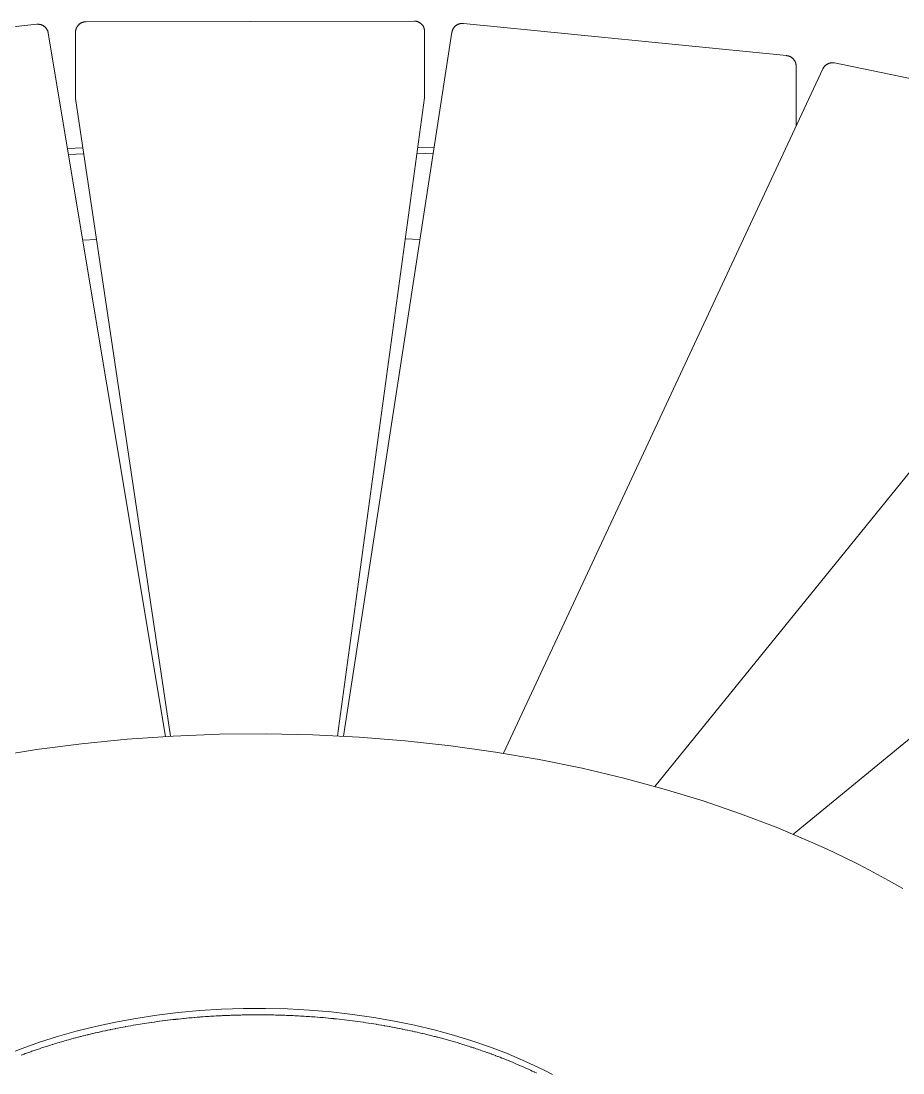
# Model space of a CAD drawing. Header units: millimetres. Extents: x -263 to 4879, y -277 to 2995.
# Drawn here: x 4068.3 to 4366.2, y 2639.4 to 2994.6 of the extents above; entities that cross this region are included whole.
import ezdxf

# ---------------------------------------------------------------- set-up
doc = ezdxf.new("R2010")
doc.units = ezdxf.units.MM
doc.layers.add('ZANO_R', color=7, linetype='Continuous', lineweight=0)

msp = doc.modelspace()

# ---------------------------------------------------------------- linework, layer by layer
at = {"layer": 'ZANO_R'}
for p, q in [((4088.73, 2994.01), (4088.85, 2994.06)), ((4088.85, 2994.06), (4088.96, 2994.11)), ((4088.96, 2994.11), (4089.08, 2994.15)), ((4089.08, 2994.15), (4089.19, 2994.19)), ((4089.19, 2994.19), (4089.31, 2994.23)), ((4089.31, 2994.23), (4089.43, 2994.26)), ((4089.43, 2994.26), (4089.55, 2994.29)), ((4089.55, 2994.29), (4089.68, 2994.32)), ((4089.68, 2994.32), (4089.8, 2994.34)), ((4089.8, 2994.34), (4089.92, 2994.35)), ((4089.92, 2994.35), (4090.05, 2994.36)), ((4090.05, 2994.36), (4090.17, 2994.37)), ((4090.17, 2994.37), (4090.29, 2994.37)), ((4090.29, 2994.37), (4201.07, 2994.6)), ((4201.07, 2994.6), (4201.2, 2994.6)), ((4201.2, 2994.6), (4201.32, 2994.59)), ((4201.32, 2994.59), (4201.44, 2994.58)), ((4201.44, 2994.58), (4201.57, 2994.57)), ((4201.57, 2994.57), (4201.69, 2994.55)), ((4201.69, 2994.55), (4201.81, 2994.52)), ((4201.81, 2994.52), (4201.93, 2994.5)), ((4201.93, 2994.5), (4202.05, 2994.46)), ((4202.05, 2994.46), (4202.17, 2994.43)), ((4202.17, 2994.43), (4202.29, 2994.39)), ((4202.29, 2994.39), (4202.4, 2994.34)), ((4202.4, 2994.34), (4202.52, 2994.3)), ((4202.52, 2994.3), (4202.63, 2994.24)), ((4202.63, 2994.24), (4202.74, 2994.19)), ((4202.74, 2994.19), (4202.85, 2994.13)), ((4202.85, 2994.13), (4202.96, 2994.06)), ((4202.96, 2994.06), (4203.06, 2994)), ((3964.6, 2982.16), (4073.63, 2993.49)), ((4073.63, 2993.49), (4073.75, 2993.5)), ((4073.75, 2993.5), (4073.87, 2993.51)), ((4073.87, 2993.51), (4074, 2993.51)), ((4074, 2993.51), (4074.12, 2993.51)), ((4074.12, 2993.51), (4074.24, 2993.51)), ((4074.24, 2993.51), (4074.36, 2993.49)), ((4074.36, 2993.49), (4074.48, 2993.48)), ((4074.48, 2993.48), (4074.61, 2993.46)), ((4074.61, 2993.46), (4074.73, 2993.44)), ((4074.73, 2993.44), (4074.84, 2993.41)), ((4074.84, 2993.41), (4074.96, 2993.38)), ((4074.96, 2993.38), (4075.08, 2993.35)), ((4075.08, 2993.35), (4075.2, 2993.31)), ((4075.2, 2993.31), (4075.31, 2993.26)), ((4075.31, 2993.26), (4075.42, 2993.22)), ((4075.42, 2993.22), (4075.54, 2993.17)), ((4075.54, 2993.17), (4075.64, 2993.11)), ((4075.64, 2993.11), (4075.75, 2993.05)), ((4075.75, 2993.05), (4075.86, 2992.99)), ((4075.86, 2992.99), (4075.96, 2992.92)), ((4075.96, 2992.92), (4076.06, 2992.86)), ((4076.06, 2992.86), (4076.16, 2992.78)), ((4076.16, 2992.78), (4076.26, 2992.71)), ((4076.26, 2992.71), (4076.35, 2992.63)), ((4076.35, 2992.63), (4076.44, 2992.55)), ((4076.44, 2992.55), (4076.53, 2992.46)), ((4076.53, 2992.46), (4076.61, 2992.37)), ((4076.61, 2992.37), (4076.7, 2992.28)), ((4076.7, 2992.28), (4076.77, 2992.19)), ((4076.77, 2992.19), (4076.85, 2992.09)), ((4076.85, 2992.09), (4076.92, 2991.99)), ((4076.92, 2991.99), (4076.99, 2991.89)), ((4076.99, 2991.89), (4077.05, 2991.79)), ((4077.05, 2991.79), (4077.12, 2991.68)), ((4077.12, 2991.68), (4077.17, 2991.57)), ((4077.17, 2991.57), (4077.23, 2991.46)), ((4077.23, 2991.46), (4077.28, 2991.35)), ((4077.28, 2991.35), (4077.32, 2991.24)), ((4077.32, 2991.24), (4077.37, 2991.12)), ((4077.37, 2991.12), (4077.4, 2991.01)), ((4077.4, 2991.01), (4077.44, 2990.89)), ((4077.44, 2990.89), (4077.47, 2990.77)), ((4077.47, 2990.77), (4077.5, 2990.65)), ((4077.5, 2990.65), (4077.52, 2990.53)), ((4077.52, 2990.53), (4117.13, 2753.04)), ((4086.73, 2990.8), (4086.74, 2990.93)), ((4086.73, 2968.95), (4086.73, 2990.8)), ((4086.73, 2990.8), (4086.73, 2990.8)), ((4086.74, 2991.05), (4086.75, 2991.18)), ((4086.74, 2990.93), (4086.74, 2991.05)), ((4086.75, 2991.18), (4086.77, 2991.3)), ((4086.77, 2991.3), (4086.79, 2991.42)), ((4086.79, 2991.42), (4086.81, 2991.54)), ((4086.81, 2991.54), (4086.84, 2991.66)), ((4086.84, 2991.66), (4086.87, 2991.78)), ((4086.87, 2991.78), (4086.91, 2991.9)), ((4086.91, 2991.9), (4086.95, 2992.02)), ((4086.95, 2992.02), (4086.99, 2992.14)), ((4086.99, 2992.14), (4087.04, 2992.25)), ((4087.04, 2992.25), (4087.09, 2992.36)), ((4087.09, 2992.36), (4087.15, 2992.48)), ((4087.15, 2992.48), (4087.21, 2992.58)), ((4087.21, 2992.58), (4087.27, 2992.69)), ((4087.27, 2992.69), (4087.34, 2992.8)), ((4087.34, 2992.8), (4087.41, 2992.9)), ((4087.41, 2992.9), (4087.49, 2993)), ((4087.49, 2993), (4087.57, 2993.09)), ((4087.57, 2993.09), (4087.65, 2993.19)), ((4087.65, 2993.19), (4087.73, 2993.28)), ((4087.73, 2993.28), (4087.82, 2993.37)), ((4087.82, 2993.37), (4087.91, 2993.45)), ((4087.91, 2993.45), (4088.01, 2993.53)), ((4088.01, 2993.53), (4088.1, 2993.61)), ((4088.1, 2993.61), (4088.2, 2993.69)), ((4088.2, 2993.69), (4088.3, 2993.76)), ((4088.3, 2993.76), (4088.41, 2993.83)), ((4088.41, 2993.83), (4088.51, 2993.89)), ((4088.51, 2993.89), (4088.62, 2993.95)), ((4088.62, 2993.95), (4088.73, 2994.01)), ((4177.2, 2753.17), (4213.87, 2990.79)), ((4203.06, 2994), (4203.16, 2993.93)), ((4203.16, 2993.93), (4203.26, 2993.85)), ((4203.26, 2993.85), (4203.36, 2993.77)), ((4203.36, 2993.77), (4203.46, 2993.69)), ((4203.46, 2993.69), (4203.55, 2993.61)), ((4203.55, 2993.61), (4203.63, 2993.52)), ((4203.63, 2993.52), (4203.72, 2993.43)), ((4203.72, 2993.43), (4203.8, 2993.34)), ((4203.8, 2993.34), (4203.88, 2993.24)), ((4203.88, 2993.24), (4203.96, 2993.14)), ((4203.96, 2993.14), (4204.03, 2993.04)), ((4204.03, 2993.04), (4204.1, 2992.94)), ((4204.1, 2992.94), (4204.16, 2992.83)), ((4204.16, 2992.83), (4204.22, 2992.72)), ((4204.22, 2992.72), (4204.28, 2992.61)), ((4204.28, 2992.61), (4204.33, 2992.5)), ((4204.33, 2992.5), (4204.38, 2992.39)), ((4204.38, 2992.39), (4204.42, 2992.27)), ((4204.42, 2992.27), (4204.47, 2992.15)), ((4204.47, 2992.15), (4204.5, 2992.03)), ((4204.5, 2992.03), (4204.54, 2991.91)), ((4204.54, 2991.91), (4204.56, 2991.79)), ((4204.56, 2991.79), (4204.59, 2991.67)), ((4204.59, 2991.67), (4204.61, 2991.55)), ((4204.61, 2991.55), (4204.62, 2991.43)), ((4204.62, 2991.43), (4204.64, 2991.3)), ((4204.64, 2991.3), (4204.64, 2991.18)), ((4204.64, 2991.18), (4204.65, 2991.05)), ((4204.65, 2991.05), (4204.65, 2991.03)), ((4204.65, 2991.03), (4204.65, 2969.18)), ((4213.87, 2990.79), (4213.89, 2990.91)), ((4213.89, 2990.91), (4213.91, 2991.03)), ((4213.91, 2991.03), (4213.94, 2991.15)), ((4213.94, 2991.15), (4213.97, 2991.26)), ((4213.97, 2991.26), (4214.01, 2991.38)), ((4214.01, 2991.38), (4214.05, 2991.5)), ((4214.05, 2991.5), (4214.1, 2991.61)), ((4214.1, 2991.61), (4214.15, 2991.72)), ((4214.15, 2991.72), (4214.2, 2991.83)), ((4214.2, 2991.83), (4214.26, 2991.94)), ((4214.26, 2991.94), (4214.32, 2992.05)), ((4214.32, 2992.05), (4214.38, 2992.16)), ((4214.38, 2992.16), (4214.45, 2992.26)), ((4214.45, 2992.26), (4214.52, 2992.36)), ((4214.52, 2992.36), (4214.59, 2992.46)), ((4214.59, 2992.46), (4214.67, 2992.55)), ((4214.67, 2992.55), (4214.75, 2992.64)), ((4214.75, 2992.64), (4214.84, 2992.73)), ((4214.84, 2992.73), (4214.93, 2992.82)), ((4214.93, 2992.82), (4215.02, 2992.9)), ((4215.02, 2992.9), (4215.11, 2992.98)), ((4215.11, 2992.98), (4215.21, 2993.06)), ((4215.21, 2993.06), (4215.3, 2993.13)), ((4215.3, 2993.13), (4215.41, 2993.21)), ((4215.41, 2993.21), (4215.51, 2993.27)), ((4215.51, 2993.27), (4215.61, 2993.33)), ((4215.61, 2993.33), (4215.72, 2993.39)), ((4215.72, 2993.39), (4215.83, 2993.45)), ((4215.83, 2993.45), (4215.94, 2993.5)), ((4215.94, 2993.5), (4216.06, 2993.55)), ((4216.06, 2993.55), (4216.17, 2993.59)), ((4216.17, 2993.59), (4216.29, 2993.63)), ((4216.29, 2993.63), (4216.41, 2993.67)), ((4216.41, 2993.67), (4216.52, 2993.7)), ((4216.52, 2993.7), (4216.64, 2993.73)), ((4216.64, 2993.73), (4216.76, 2993.75)), ((4216.76, 2993.75), (4216.89, 2993.77)), ((4216.89, 2993.77), (4217.01, 2993.79)), ((4217.01, 2993.79), (4217.13, 2993.8)), ((4217.13, 2993.8), (4217.25, 2993.81)), ((4217.25, 2993.81), (4217.38, 2993.81)), ((4217.38, 2993.81), (4217.5, 2993.81)), ((4217.5, 2993.81), (4217.62, 2993.8)), ((4217.62, 2993.8), (4217.75, 2993.79)), ((4217.75, 2993.79), (4326.91, 2982.91)), ((4326.91, 2982.91), (4327.03, 2982.9)), ((4327.03, 2982.9), (4327.15, 2982.88)), ((4327.15, 2982.88), (4327.27, 2982.86)), ((4327.27, 2982.86), (4327.39, 2982.83)), ((4327.39, 2982.83), (4327.51, 2982.8)), ((4327.51, 2982.8), (4327.62, 2982.76)), ((4327.62, 2982.76), (4327.74, 2982.73)), ((4327.74, 2982.73), (4327.85, 2982.68)), ((4327.85, 2982.68), (4327.97, 2982.64)), ((4327.97, 2982.64), (4328.08, 2982.59)), ((4328.08, 2982.59), (4328.19, 2982.53)), ((4328.19, 2982.53), (4328.3, 2982.47)), ((4328.3, 2982.47), (4328.4, 2982.41)), ((4328.4, 2982.41), (4328.5, 2982.35)), ((4328.5, 2982.35), (4328.61, 2982.28)), ((4328.61, 2982.28), (4328.7, 2982.21)), ((4328.7, 2982.21), (4328.8, 2982.13)), ((4328.8, 2982.13), (4328.89, 2982.05)), ((4328.89, 2982.05), (4328.98, 2981.97)), ((4328.98, 2981.97), (4329.07, 2981.89)), ((4329.07, 2981.89), (4329.16, 2981.8)), ((4329.16, 2981.8), (4329.24, 2981.71)), ((4329.24, 2981.71), (4329.32, 2981.62)), ((4329.32, 2981.62), (4329.39, 2981.52)), ((4329.39, 2981.52), (4329.47, 2981.42)), ((4329.47, 2981.42), (4329.54, 2981.32)), ((4329.54, 2981.32), (4329.6, 2981.22)), ((4329.6, 2981.22), (4329.66, 2981.11)), ((4329.66, 2981.11), (4329.72, 2981.01)), ((4329.72, 2981.01), (4329.77, 2980.9)), ((4329.77, 2980.9), (4329.83, 2980.78)), ((4329.83, 2980.78), (4329.87, 2980.67)), ((4329.87, 2980.67), (4329.92, 2980.56)), ((4329.92, 2980.56), (4329.95, 2980.44)), ((4329.95, 2980.44), (4329.99, 2980.32)), ((4329.99, 2980.32), (4330.02, 2980.21)), ((4330.02, 2980.21), (4330.05, 2980.09)), ((4330.05, 2980.09), (4330.07, 2979.97)), ((4330.07, 2979.97), (4330.09, 2979.85)), ((4330.09, 2979.85), (4330.1, 2979.73)), ((4340.18, 2979.75), (4340.28, 2979.83)), ((4340.28, 2979.83), (4340.38, 2979.9)), ((4340.38, 2979.9), (4340.48, 2979.97)), ((4340.48, 2979.97), (4340.59, 2980.03)), ((4340.59, 2980.03), (4340.7, 2980.09)), ((4340.7, 2980.09), (4340.81, 2980.15)), ((4340.81, 2980.15), (4340.92, 2980.2)), ((4340.92, 2980.2), (4341.04, 2980.25)), ((4341.04, 2980.25), (4341.15, 2980.3)), ((4341.15, 2980.3), (4341.27, 2980.34)), ((4341.27, 2980.34), (4341.39, 2980.37)), ((4341.39, 2980.37), (4341.51, 2980.41)), ((4341.51, 2980.41), (4341.63, 2980.43)), ((4341.63, 2980.43), (4341.75, 2980.46)), ((4341.75, 2980.46), (4341.87, 2980.48)), ((4341.87, 2980.48), (4342, 2980.49)), ((4342, 2980.49), (4342.12, 2980.51)), ((4342.12, 2980.51), (4342.24, 2980.51)), ((4342.24, 2980.51), (4342.37, 2980.51)), ((4342.37, 2980.51), (4342.49, 2980.51)), ((4342.49, 2980.51), (4342.62, 2980.51)), ((4342.62, 2980.51), (4342.74, 2980.5)), ((4342.74, 2980.5), (4342.86, 2980.48)), ((4342.86, 2980.48), (4342.99, 2980.46)), ((4342.99, 2980.46), (4343.11, 2980.44)), ((4343.11, 2980.44), (4447.34, 2958.78)), ((4231.23, 2747.38), (4339.15, 2978.46)), ((4330.1, 2979.73), (4330.11, 2979.6)), ((4330.11, 2979.6), (4330.12, 2979.48)), ((4330.12, 2979.48), (4330.12, 2979.36)), ((4330.12, 2979.36), (4330.12, 2959.13)), ((4339.15, 2978.46), (4339.2, 2978.55)), ((4339.2, 2978.55), (4339.25, 2978.65)), ((4339.25, 2978.65), (4339.3, 2978.74)), ((4339.3, 2978.74), (4339.35, 2978.83)), ((4339.35, 2978.83), (4339.42, 2978.94)), ((4339.42, 2978.94), (4339.49, 2979.04)), ((4339.49, 2979.04), (4339.57, 2979.14)), ((4339.57, 2979.14), (4339.65, 2979.24)), ((4339.65, 2979.24), (4339.73, 2979.33)), ((4339.73, 2979.33), (4339.81, 2979.42)), ((4339.81, 2979.42), (4339.9, 2979.51)), ((4339.9, 2979.51), (4339.99, 2979.59)), ((4339.99, 2979.59), (4340.08, 2979.68)), ((4340.08, 2979.68), (4340.18, 2979.75)), ((4204.65, 2969.18), (4204.61, 2968.7)), ((4086.73, 2968.93), (4086.73, 2968.95)), ((4086.74, 2968.83), (4086.73, 2968.93)), ((4086.74, 2968.73), (4086.74, 2968.83)), ((4086.75, 2968.63), (4086.74, 2968.73)), ((4086.76, 2968.53), (4086.75, 2968.63)), ((4086.77, 2968.43), (4086.76, 2968.53)), ((4118.8, 2753.14), (4086.77, 2968.43)), ((4204.61, 2968.7), (4175.25, 2753.27)), ((4084.02, 2951.57), (4089.24, 2951.84)), ((4202.35, 2952.07), (4207.85, 2951.81)), ((4282.41, 2736.19), (4458.7, 2953.57)), ((4089.55, 2949.78), (4084.36, 2949.52)), ((4207.54, 2949.76), (4202.07, 2950.01)), ((4093.85, 2920.85), (4089.18, 2920.63)), ((4203.07, 2920.84), (4198.12, 2921.05)), ((4329.47, 2720.24), (4568.79, 2916.91)), ((4104.12, 2752.11), (4119.7, 2753.18)), ((4119.7, 2753.18), (4135.39, 2753.8)), ((4135.39, 2753.8), (4151.14, 2753.94)), ((4151.14, 2753.94), (4166.89, 2753.63)), ((4166.89, 2753.63), (4182.56, 2752.85)), ((4182.56, 2752.85), (4198.1, 2751.61)), ((4073.54, 2748.63), (4088.71, 2750.59)), ((4088.71, 2750.59), (4104.12, 2752.11)), ((4198.1, 2751.61), (4213.46, 2749.92)), ((4213.46, 2749.92), (4228.57, 2747.8)), ((4058.65, 2746.25), (4073.54, 2748.63)), ((4228.57, 2747.8), (4243.37, 2745.26)), ((4243.37, 2745.26), (4257.83, 2742.32)), ((4257.83, 2742.32), (4271.89, 2738.99)), ((4271.89, 2738.99), (4285.52, 2735.31)), ((4285.52, 2735.31), (4298.67, 2731.29)), ((4298.67, 2731.29), (4311.31, 2726.97)), ((4311.31, 2726.97), (4323.43, 2722.37)), ((4323.43, 2722.37), (4334.99, 2717.52)), ((4329.21, 2720), (4329.29, 2720.09)), ((4329.29, 2720.09), (4329.38, 2720.17)), ((4329.38, 2720.17), (4329.47, 2720.24)), ((4334.99, 2717.52), (4340.55, 2715.01)), ((4340.55, 2715.01), (4345.98, 2712.44)), ((4345.98, 2712.44), (4351.26, 2709.83)), ((4351.26, 2709.83), (4356.39, 2707.17)), ((4356.39, 2707.17), (4361.37, 2704.47)), ((4361.37, 2704.47), (4366.21, 2701.73)), ((4121.38, 2659.82), (4128.68, 2660.5)), ((4128.68, 2660.5), (4136.05, 2660.96)), ((4136.05, 2660.96), (4143.47, 2661.21)), ((4143.47, 2661.21), (4150.91, 2661.24)), ((4150.91, 2661.24), (4158.35, 2661.05)), ((4158.35, 2661.05), (4165.75, 2660.65)), ((4165.75, 2660.65), (4173.08, 2660.04)), ((4100.23, 2656.6), (4107.14, 2657.86)), ((4107.14, 2657.86), (4114.2, 2658.94)), ((4112.48, 2656.51), (4113.31, 2656.63)), ((4113.37, 2656.64), (4113.31, 2656.63)), ((4113.37, 2656.64), (4114.2, 2656.76)), ((4114.2, 2658.94), (4121.38, 2659.82)), ((4114.27, 2656.77), (4114.2, 2656.76)), ((4114.27, 2656.77), (4115.09, 2656.88)), ((4115.18, 2656.89), (4115.09, 2656.88)), ((4115.18, 2656.89), (4115.98, 2657)), ((4116.08, 2657.01), (4115.98, 2657)), ((4116.08, 2657.01), (4116.88, 2657.11)), ((4116.99, 2657.12), (4116.88, 2657.11)), ((4116.99, 2657.12), (4117.78, 2657.22)), ((4117.89, 2657.24), (4117.78, 2657.22)), ((4117.89, 2657.24), (4118.68, 2657.33)), ((4118.81, 2657.35), (4118.68, 2657.33)), ((4118.81, 2657.35), (4119.58, 2657.44)), ((4119.72, 2657.45), (4119.58, 2657.44)), ((4119.72, 2657.45), (4120.48, 2657.54)), ((4120.63, 2657.55), (4120.48, 2657.54)), ((4120.63, 2657.55), (4121.38, 2657.64)), ((4121.55, 2657.65), (4121.38, 2657.64)), ((4121.55, 2657.65), (4122.29, 2657.73)), ((4122.46, 2657.75), (4122.29, 2657.73)), ((4122.46, 2657.75), (4123.2, 2657.82)), ((4123.38, 2657.84), (4123.2, 2657.82)), ((4123.38, 2657.84), (4124.11, 2657.91)), ((4124.3, 2657.93), (4124.11, 2657.91)), ((4124.3, 2657.93), (4125.02, 2658)), ((4125.23, 2658.02), (4125.02, 2658)), ((4125.23, 2658.02), (4125.93, 2658.08)), ((4126.15, 2658.1), (4125.93, 2658.08)), ((4126.15, 2658.1), (4126.85, 2658.16)), ((4127.07, 2658.18), (4126.85, 2658.16)), ((4127.07, 2658.18), (4127.76, 2658.24)), ((4128, 2658.26), (4127.76, 2658.24)), ((4128, 2658.26), (4128.68, 2658.31)), ((4128.93, 2658.33), (4128.68, 2658.31)), ((4128.93, 2658.33), (4129.59, 2658.38)), ((4129.86, 2658.4), (4129.59, 2658.38)), ((4129.86, 2658.4), (4130.51, 2658.45)), ((4130.79, 2658.46), (4130.51, 2658.45)), ((4130.79, 2658.46), (4131.43, 2658.51)), ((4131.72, 2658.53), (4131.43, 2658.51)), ((4131.72, 2658.53), (4132.35, 2658.57)), ((4132.65, 2658.59), (4132.35, 2658.57)), ((4132.65, 2658.59), (4133.28, 2658.62)), ((4133.58, 2658.64), (4133.28, 2658.62)), ((4133.58, 2658.64), (4134.2, 2658.68)), ((4134.52, 2658.7), (4134.2, 2658.68)), ((4134.52, 2658.7), (4135.12, 2658.73)), ((4135.45, 2658.74), (4135.12, 2658.73)), ((4135.45, 2658.74), (4136.05, 2658.77)), ((4136.39, 2658.79), (4136.05, 2658.77)), ((4136.39, 2658.79), (4136.97, 2658.82)), ((4137.33, 2658.83), (4136.97, 2658.82)), ((4137.33, 2658.83), (4137.9, 2658.86)), ((4138.26, 2658.87), (4137.9, 2658.86)), ((4138.26, 2658.87), (4138.83, 2658.89)), ((4139.2, 2658.91), (4138.83, 2658.89)), ((4139.2, 2658.91), (4139.75, 2658.92)), ((4140.14, 2658.94), (4139.75, 2658.92)), ((4140.14, 2658.94), (4140.68, 2658.95)), ((4141.08, 2658.97), (4140.68, 2658.95)), ((4141.08, 2658.97), (4141.61, 2658.98)), ((4142.02, 2658.99), (4141.61, 2658.98)), ((4142.02, 2658.99), (4142.54, 2659)), ((4142.96, 2659.01), (4142.54, 2659)), ((4142.96, 2659.01), (4143.47, 2659.02)), ((4143.9, 2659.03), (4143.47, 2659.02)), ((4143.9, 2659.03), (4144.4, 2659.04)), ((4144.84, 2659.04), (4144.4, 2659.04)), ((4144.84, 2659.04), (4152.38, 2659.04)), ((4152.77, 2659.03), (4152.38, 2659.04)), ((4152.77, 2659.03), (4153.32, 2659.02)), ((4153.7, 2659.01), (4153.32, 2659.02)), ((4153.7, 2659.01), (4154.26, 2659)), ((4154.63, 2658.99), (4154.26, 2659)), ((4154.63, 2658.99), (4155.21, 2658.97)), ((4155.56, 2658.96), (4155.21, 2658.97)), ((4155.56, 2658.96), (4156.15, 2658.95)), ((4156.49, 2658.94), (4156.15, 2658.95)), ((4156.49, 2658.94), (4157.09, 2658.92)), ((4157.42, 2658.9), (4157.09, 2658.92)), ((4157.42, 2658.9), (4158.03, 2658.88)), ((4158.35, 2658.87), (4158.03, 2658.88)), ((4158.35, 2658.87), (4158.97, 2658.84)), ((4159.27, 2658.83), (4158.97, 2658.84)), ((4159.27, 2658.83), (4159.91, 2658.8)), ((4160.2, 2658.79), (4159.91, 2658.8)), ((4160.2, 2658.79), (4160.84, 2658.76)), ((4161.13, 2658.74), (4160.84, 2658.76)), ((4161.13, 2658.74), (4161.78, 2658.71)), ((4162.05, 2658.7), (4161.78, 2658.71)), ((4162.05, 2658.7), (4162.72, 2658.66)), ((4162.98, 2658.64), (4162.72, 2658.66)), ((4162.98, 2658.64), (4163.66, 2658.6)), ((4163.9, 2658.59), (4163.66, 2658.6)), ((4163.9, 2658.59), (4164.59, 2658.54)), ((4164.82, 2658.53), (4164.59, 2658.54)), ((4164.82, 2658.53), (4165.53, 2658.48)), ((4165.75, 2658.47), (4165.53, 2658.48)), ((4165.75, 2658.47), (4166.46, 2658.42)), ((4166.67, 2658.4), (4166.46, 2658.42)), ((4166.67, 2658.4), (4167.39, 2658.35)), ((4167.59, 2658.33), (4167.39, 2658.35)), ((4167.59, 2658.33), (4168.32, 2658.28)), ((4168.51, 2658.26), (4168.32, 2658.28)), ((4168.51, 2658.26), (4169.25, 2658.2)), ((4169.42, 2658.19), (4169.25, 2658.2)), ((4169.42, 2658.19), (4170.18, 2658.12)), ((4170.34, 2658.11), (4170.18, 2658.12)), ((4170.34, 2658.11), (4171.11, 2658.04)), ((4171.26, 2658.03), (4171.11, 2658.04)), ((4171.26, 2658.03), (4172.04, 2657.95)), ((4172.17, 2657.94), (4172.04, 2657.95)), ((4172.17, 2657.94), (4172.96, 2657.87)), ((4173.08, 2657.85), (4172.96, 2657.87)), ((4173.08, 2660.04), (4180.33, 2659.21)), ((4173.08, 2657.85), (4173.89, 2657.77)), ((4173.99, 2657.76), (4173.89, 2657.77)), ((4173.99, 2657.76), (4174.81, 2657.68)), ((4174.9, 2657.67), (4174.81, 2657.68)), ((4174.9, 2657.67), (4175.73, 2657.58)), ((4175.81, 2657.57), (4175.73, 2657.58)), ((4175.81, 2657.57), (4176.65, 2657.48)), ((4176.72, 2657.47), (4176.65, 2657.48)), ((4176.72, 2657.47), (4177.57, 2657.37)), ((4177.62, 2657.36), (4177.57, 2657.37)), ((4177.62, 2657.36), (4178.48, 2657.26)), ((4178.53, 2657.25), (4178.48, 2657.26)), ((4178.53, 2657.25), (4182.13, 2656.79)), ((4180.33, 2659.21), (4187.46, 2658.19)), ((4183.02, 2656.67), (4182.13, 2656.79)), ((4183.02, 2656.67), (4183.03, 2656.67)), ((4183.91, 2656.54), (4183.03, 2656.67)), ((4187.46, 2658.19), (4194.45, 2656.97)), ((4194.45, 2656.97), (4201.27, 2655.56)), ((4080.63, 2651.74), (4086.96, 2653.52)), ((4086.96, 2653.52), (4093.5, 2655.15)), ((4093.5, 2655.15), (4100.23, 2656.6)), ((4094.19, 2653.12), (4093.5, 2652.96)), ((4094.19, 2653.12), (4094.33, 2653.15)), ((4095.03, 2653.31), (4094.33, 2653.15)), ((4095.03, 2653.31), (4095.16, 2653.34)), ((4095.88, 2653.5), (4095.16, 2653.34)), ((4095.88, 2653.5), (4096, 2653.52)), ((4096.73, 2653.68), (4096, 2653.52)), ((4096.73, 2653.68), (4096.84, 2653.71)), ((4097.58, 2653.87), (4096.84, 2653.71)), ((4097.58, 2653.87), (4097.68, 2653.89)), ((4098.43, 2654.04), (4097.68, 2653.89)), ((4098.43, 2654.04), (4098.53, 2654.06)), ((4099.29, 2654.22), (4098.53, 2654.06)), ((4099.29, 2654.22), (4099.38, 2654.24)), ((4100.15, 2654.39), (4099.38, 2654.24)), ((4100.15, 2654.39), (4100.23, 2654.41)), ((4101.02, 2654.57), (4100.23, 2654.41)), ((4101.02, 2654.57), (4101.08, 2654.58)), ((4101.88, 2654.73), (4101.08, 2654.58)), ((4101.88, 2654.73), (4101.94, 2654.74)), ((4102.75, 2654.9), (4101.94, 2654.74)), ((4102.75, 2654.9), (4102.8, 2654.91)), ((4103.62, 2655.06), (4102.8, 2654.91)), ((4103.62, 2655.06), (4103.66, 2655.07)), ((4104.5, 2655.22), (4103.66, 2655.07)), ((4104.5, 2655.22), (4104.53, 2655.22)), ((4105.37, 2655.38), (4104.53, 2655.22)), ((4105.37, 2655.38), (4105.39, 2655.38)), ((4106.25, 2655.53), (4105.39, 2655.38)), ((4106.25, 2655.53), (4106.26, 2655.53)), ((4107.13, 2655.68), (4106.26, 2655.53)), ((4107.13, 2655.68), (4110.65, 2656.24)), ((4110.69, 2656.25), (4110.65, 2656.24)), ((4110.69, 2656.25), (4111.53, 2656.38)), ((4111.58, 2656.38), (4111.53, 2656.38)), ((4111.58, 2656.38), (4112.42, 2656.51)), ((4112.48, 2656.51), (4112.42, 2656.51)), ((4183.91, 2656.54), (4183.94, 2656.54)), ((4184.8, 2656.41), (4183.94, 2656.54)), ((4184.8, 2656.41), (4184.84, 2656.41)), ((4185.69, 2656.28), (4184.84, 2656.41)), ((4185.69, 2656.28), (4185.74, 2656.27)), ((4186.58, 2656.14), (4185.74, 2656.27)), ((4186.58, 2656.14), (4186.64, 2656.13)), ((4187.46, 2656), (4186.64, 2656.13)), ((4187.46, 2656), (4187.54, 2655.99)), ((4188.34, 2655.86), (4187.54, 2655.99)), ((4188.34, 2655.86), (4188.43, 2655.85)), ((4189.22, 2655.72), (4188.43, 2655.85)), ((4189.22, 2655.72), (4189.32, 2655.7)), ((4190.1, 2655.57), (4189.32, 2655.7)), ((4190.1, 2655.57), (4190.21, 2655.55)), ((4190.97, 2655.42), (4190.21, 2655.55)), ((4190.97, 2655.42), (4191.1, 2655.39)), ((4191.85, 2655.26), (4191.1, 2655.39)), ((4191.85, 2655.26), (4191.98, 2655.24)), ((4192.72, 2655.1), (4191.98, 2655.24)), ((4192.72, 2655.1), (4192.86, 2655.08)), ((4193.58, 2654.94), (4192.86, 2655.08)), ((4193.58, 2654.94), (4193.74, 2654.91)), ((4194.45, 2654.78), (4193.74, 2654.91)), ((4194.45, 2654.78), (4194.62, 2654.75)), ((4195.31, 2654.61), (4194.62, 2654.75)), ((4195.31, 2654.61), (4195.49, 2654.58)), ((4196.17, 2654.45), (4195.49, 2654.58)), ((4196.17, 2654.45), (4196.37, 2654.41)), ((4197.03, 2654.27), (4196.37, 2654.41)), ((4197.03, 2654.27), (4197.23, 2654.23)), ((4197.88, 2654.1), (4197.23, 2654.23)), ((4197.88, 2654.1), (4198.1, 2654.05)), ((4198.73, 2653.92), (4198.1, 2654.05)), ((4198.73, 2653.92), (4198.96, 2653.87)), ((4199.58, 2653.74), (4198.96, 2653.87)), ((4199.58, 2653.74), (4199.82, 2653.69)), ((4200.43, 2653.56), (4199.82, 2653.69)), ((4200.43, 2653.56), (4200.68, 2653.5)), ((4201.27, 2653.37), (4200.68, 2653.5)), ((4201.27, 2655.56), (4207.91, 2653.97)), ((4201.27, 2653.37), (4201.54, 2653.31)), ((4202.11, 2653.18), (4201.54, 2653.31)), ((4202.11, 2653.18), (4202.39, 2653.12)), ((4202.95, 2652.99), (4202.39, 2653.12)), ((4207.91, 2653.97), (4214.34, 2652.21)), ((4068.68, 2647.75), (4074.54, 2649.81)), ((4074.54, 2649.81), (4080.63, 2651.74)), ((4080.37, 2649.48), (4080.63, 2649.56)), ((4081.15, 2649.71), (4080.63, 2649.56)), ((4081.15, 2649.71), (4081.41, 2649.79)), ((4081.94, 2649.94), (4081.41, 2649.79)), ((4081.94, 2649.94), (4082.19, 2650.02)), ((4082.74, 2650.17), (4082.19, 2650.02)), ((4082.74, 2650.17), (4082.98, 2650.24)), ((4083.53, 2650.4), (4082.98, 2650.24)), ((4083.53, 2650.4), (4083.77, 2650.47)), ((4084.33, 2650.63), (4083.77, 2650.47)), ((4084.33, 2650.63), (4084.56, 2650.69)), ((4085.13, 2650.85), (4084.56, 2650.69)), ((4085.13, 2650.85), (4085.36, 2650.91)), ((4085.94, 2651.07), (4085.36, 2650.91)), ((4085.94, 2651.07), (4086.16, 2651.13)), ((4086.75, 2651.28), (4086.16, 2651.13)), ((4086.75, 2651.28), (4086.96, 2651.34)), ((4087.56, 2651.5), (4086.96, 2651.34)), ((4087.56, 2651.5), (4087.77, 2651.55)), ((4088.38, 2651.71), (4087.77, 2651.55)), ((4088.38, 2651.71), (4088.58, 2651.76)), ((4089.2, 2651.92), (4088.58, 2651.76)), ((4089.2, 2651.92), (4089.39, 2651.97)), ((4090.02, 2652.13), (4089.39, 2651.97)), ((4090.02, 2652.13), (4090.2, 2652.17)), ((4090.85, 2652.33), (4090.2, 2652.17)), ((4090.85, 2652.33), (4091.02, 2652.37)), ((4091.68, 2652.53), (4091.02, 2652.37)), ((4091.68, 2652.53), (4091.84, 2652.57)), ((4092.51, 2652.73), (4091.84, 2652.57)), ((4092.51, 2652.73), (4092.67, 2652.77)), ((4093.35, 2652.93), (4092.67, 2652.77)), ((4093.35, 2652.93), (4093.5, 2652.96)), ((4202.95, 2652.99), (4203.24, 2652.92)), ((4203.78, 2652.8), (4203.24, 2652.92)), ((4203.78, 2652.8), (4204.08, 2652.73)), ((4204.62, 2652.6), (4204.08, 2652.73)), ((4204.62, 2652.6), (4204.92, 2652.52)), ((4205.44, 2652.4), (4204.92, 2652.52)), ((4205.44, 2652.4), (4205.76, 2652.32)), ((4206.27, 2652.2), (4205.76, 2652.32)), ((4206.27, 2652.2), (4206.6, 2652.11)), ((4207.09, 2651.99), (4206.6, 2652.11)), ((4207.09, 2651.99), (4207.43, 2651.91)), ((4207.91, 2651.78), (4207.43, 2651.91)), ((4207.91, 2651.78), (4208.26, 2651.69)), ((4208.73, 2651.57), (4208.26, 2651.69)), ((4208.73, 2651.57), (4209.09, 2651.48)), ((4209.54, 2651.36), (4209.09, 2651.48)), ((4209.54, 2651.36), (4209.91, 2651.26)), ((4210.35, 2651.14), (4209.91, 2651.26)), ((4210.35, 2651.14), (4210.73, 2651.04)), ((4211.15, 2650.93), (4210.73, 2651.04)), ((4211.15, 2650.93), (4211.55, 2650.82)), ((4211.96, 2650.71), (4211.55, 2650.82)), ((4211.96, 2650.71), (4212.36, 2650.59)), ((4212.76, 2650.48), (4212.36, 2650.59)), ((4212.76, 2650.48), (4213.17, 2650.37)), ((4213.55, 2650.26), (4213.17, 2650.37)), ((4213.55, 2650.26), (4213.97, 2650.14)), ((4214.34, 2650.03), (4213.97, 2650.14)), ((4214.34, 2652.21), (4220.56, 2650.3)), ((4214.34, 2650.03), (4214.78, 2649.9)), ((4215.13, 2649.8), (4214.78, 2649.9)), ((4215.13, 2649.8), (4215.58, 2649.67)), ((4215.92, 2649.57), (4215.58, 2649.67)), ((4215.92, 2649.57), (4216.37, 2649.43)), ((4220.56, 2650.3), (4226.53, 2648.25)), ((4063.07, 2645.56), (4068.68, 2647.75)), ((4069.77, 2645.97), (4070.12, 2646.09)), ((4070.5, 2646.23), (4070.12, 2646.09)), ((4070.5, 2646.23), (4070.85, 2646.35)), ((4071.24, 2646.49), (4070.85, 2646.35)), ((4071.24, 2646.49), (4071.58, 2646.61)), ((4071.98, 2646.75), (4071.58, 2646.61)), ((4071.98, 2646.75), (4072.31, 2646.87)), ((4072.72, 2647.01), (4072.31, 2646.87)), ((4072.72, 2647.01), (4073.05, 2647.13)), ((4073.47, 2647.27), (4073.05, 2647.13)), ((4073.47, 2647.27), (4073.79, 2647.38)), ((4074.22, 2647.52), (4073.79, 2647.38)), ((4074.22, 2647.52), (4074.54, 2647.63)), ((4074.98, 2647.78), (4074.54, 2647.63)), ((4074.98, 2647.78), (4075.29, 2647.88)), ((4075.74, 2648.03), (4075.29, 2647.88)), ((4075.74, 2648.03), (4076.04, 2648.12)), ((4076.5, 2648.27), (4076.04, 2648.12)), ((4076.5, 2648.27), (4076.8, 2648.37)), ((4077.27, 2648.52), (4076.8, 2648.37)), ((4077.27, 2648.52), (4077.56, 2648.61)), ((4078.04, 2648.76), (4077.56, 2648.61)), ((4078.04, 2648.76), (4078.32, 2648.85)), ((4078.81, 2649), (4078.32, 2648.85)), ((4078.81, 2649), (4079.09, 2649.09)), ((4079.59, 2649.24), (4079.09, 2649.09)), ((4079.59, 2649.24), (4079.86, 2649.33)), ((4080.37, 2649.48), (4079.86, 2649.33)), ((4216.7, 2649.33), (4216.37, 2649.43)), ((4216.7, 2649.33), (4217.16, 2649.19)), ((4217.48, 2649.09), (4217.16, 2649.19)), ((4217.48, 2649.09), (4217.95, 2648.95)), ((4218.25, 2648.85), (4217.95, 2648.95)), ((4218.25, 2648.85), (4218.73, 2648.7)), ((4219.02, 2648.61), (4218.73, 2648.7)), ((4219.02, 2648.61), (4219.51, 2648.45)), ((4219.79, 2648.37), (4219.51, 2648.45)), ((4219.79, 2648.37), (4220.29, 2648.2)), ((4220.56, 2648.12), (4220.29, 2648.2)), ((4220.56, 2648.12), (4221.06, 2647.95)), ((4221.32, 2647.87), (4221.06, 2647.95)), ((4221.32, 2647.87), (4221.83, 2647.7)), ((4222.07, 2647.62), (4221.83, 2647.7)), ((4222.07, 2647.62), (4222.6, 2647.44)), ((4222.82, 2647.37), (4222.6, 2647.44)), ((4222.82, 2647.37), (4223.36, 2647.18)), ((4223.57, 2647.11), (4223.36, 2647.18)), ((4223.57, 2647.11), (4224.12, 2646.92)), ((4224.32, 2646.85), (4224.12, 2646.92)), ((4224.32, 2646.85), (4224.87, 2646.66)), ((4225.06, 2646.59), (4224.87, 2646.66)), ((4225.06, 2646.59), (4225.62, 2646.39)), ((4225.8, 2646.33), (4225.62, 2646.39)), ((4225.8, 2646.33), (4226.37, 2646.13)), ((4226.53, 2646.07), (4226.37, 2646.13)), ((4226.53, 2648.25), (4232.26, 2646.07)), ((4226.53, 2646.07), (4227.11, 2645.86)), ((4232.26, 2646.07), (4237.72, 2643.76)), ((4068.32, 2645.43), (4068.68, 2645.56)), ((4069.05, 2645.7), (4068.68, 2645.56)), ((4069.05, 2645.7), (4069.4, 2645.83)), ((4069.77, 2645.97), (4069.4, 2645.83)), ((4227.26, 2645.8), (4227.11, 2645.86)), ((4227.26, 2645.8), (4227.85, 2645.58)), ((4227.99, 2645.53), (4227.85, 2645.58)), ((4227.99, 2645.53), (4228.58, 2645.31)), ((4228.71, 2645.26), (4228.58, 2645.31)), ((4228.71, 2645.26), (4229.31, 2645.03)), ((4229.43, 2644.99), (4229.31, 2645.03)), ((4229.43, 2644.99), (4230.04, 2644.76)), ((4230.14, 2644.72), (4230.04, 2644.76)), ((4230.14, 2644.72), (4230.76, 2644.48)), ((4230.85, 2644.44), (4230.76, 2644.48)), ((4230.85, 2644.44), (4231.47, 2644.19)), ((4231.56, 2644.16), (4231.47, 2644.19)), ((4231.56, 2644.16), (4232.19, 2643.91)), ((4232.26, 2643.88), (4232.19, 2643.91)), ((4232.26, 2643.88), (4232.9, 2643.62)), ((4232.95, 2643.6), (4232.9, 2643.62)), ((4232.95, 2643.6), (4233.6, 2643.34)), ((4233.65, 2643.32), (4233.6, 2643.34)), ((4233.65, 2643.32), (4234.3, 2643.05)), ((4234.34, 2643.03), (4234.3, 2643.05)), ((4234.34, 2643.03), (4235, 2642.76)), ((4235.02, 2642.74), (4235, 2642.76)), ((4235.02, 2642.74), (4235.69, 2642.46)), ((4235.71, 2642.46), (4235.69, 2642.46)), ((4235.71, 2642.46), (4237.06, 2641.87)), ((4237.72, 2643.76), (4240.36, 2642.57)), ((4240.36, 2642.57), (4242.93, 2641.36)), ((4237.72, 2641.58), (4237.06, 2641.87)), ((4237.72, 2641.58), (4237.74, 2641.57)), ((4238.39, 2641.28), (4237.74, 2641.57)), ((4238.39, 2641.28), (4238.42, 2641.27)), ((4239.05, 2640.99), (4238.42, 2641.27)), ((4239.05, 2640.99), (4239.09, 2640.97)), ((4239.71, 2640.69), (4239.09, 2640.97)), ((4239.71, 2640.69), (4239.76, 2640.67)), ((4240.36, 2640.39), (4239.76, 2640.67)), ((4240.36, 2640.39), (4240.42, 2640.36)), ((4241.01, 2640.09), (4240.42, 2640.36)), ((4241.01, 2640.09), (4241.08, 2640.05)), ((4241.65, 2639.78), (4241.08, 2640.05)), ((4241.65, 2639.78), (4241.73, 2639.75)), ((4242.29, 2639.48), (4241.73, 2639.75)), ((4242.29, 2639.48), (4242.38, 2639.44)), ((4242.93, 2641.36), (4245.43, 2640.12)), ((4245.43, 2640.12), (4247.86, 2638.86))]:
    msp.add_line(p, q, dxfattribs=at)

doc.saveas('drawing.dxf')
